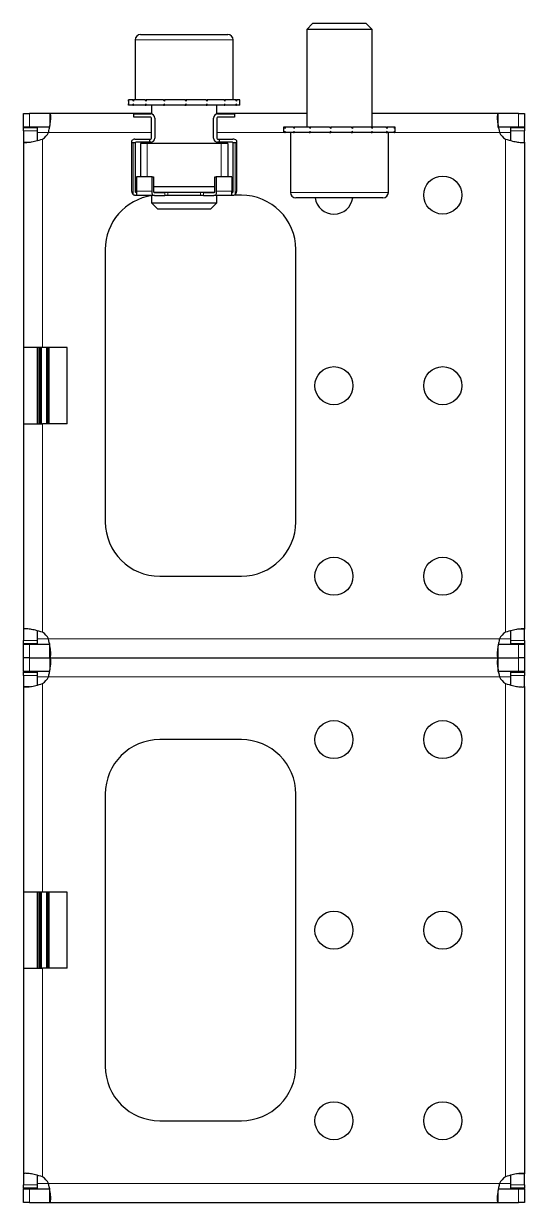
# Model space of a CAD drawing. Header units: millimetres. Extents: x 0 to 3741, y -408 to 602.
# Drawn here: x 3648.9 to 3740.9, y 289.4 to 505.9 of the extents above; entities that cross this region are included whole.
import ezdxf

# ---------------------------------------------------------------- set-up
doc = ezdxf.new("R2010")
doc.units = ezdxf.units.MM

msp = doc.modelspace()

# ---------------------------------------------------------------- linework, layer by layer
at = {"color": 7, "linetype": 'Continuous', "lineweight": 25}
for p, q in [((3701.99, 505.89), (3700.92, 504.82)), ((3700.92, 504.82), (3700.92, 486.89)), ((3712.92, 504.82), (3700.92, 504.82)), ((3711.84, 505.89), (3701.99, 505.89)), ((3712.92, 504.82), (3711.84, 505.89)), ((3712.92, 486.89), (3712.92, 504.82)), ((3669.42, 502.89), (3669.42, 491.89)), ((3670.42, 503.89), (3678.86, 503.89)), ((3678.86, 503.89), (3686.42, 503.89)), ((3687.42, 491.89), (3687.42, 502.89)), ((3668.17, 491.89), (3668.17, 490.89)), ((3668.17, 491.89), (3668.17, 491.64)), ((3668.99, 491.89), (3668.17, 491.89)), ((3668.17, 491.89), (3668.17, 491.89)), ((3668.99, 491.89), (3669.09, 491.89)), ((3669.09, 491.89), (3669.09, 491.64)), ((3671.24, 491.89), (3669.09, 491.89)), ((3671.24, 491.89), (3671.42, 491.89)), ((3671.42, 491.89), (3671.42, 491.64)), ((3674.59, 491.89), (3671.42, 491.89)), ((3674.59, 491.89), (3674.82, 491.89)), ((3674.82, 491.89), (3674.82, 491.64)), ((3678.52, 491.89), (3674.82, 491.89)), ((3678.52, 491.89), (3678.6, 491.89)), ((3678.72, 491.89), (3678.77, 491.89)), ((3678.77, 491.89), (3678.77, 491.64)), ((3682.43, 491.89), (3678.77, 491.89)), ((3682.43, 491.89), (3682.66, 491.89)), ((3682.66, 491.89), (3682.66, 491.64)), ((3685.74, 491.89), (3682.66, 491.89)), ((3685.74, 491.89), (3685.91, 491.89)), ((3685.91, 491.89), (3685.91, 491.64)), ((3687.93, 491.89), (3685.91, 491.89)), ((3687.93, 491.89), (3688.02, 491.89)), ((3688.02, 491.89), (3688.02, 491.64)), ((3688.67, 491.89), (3688.02, 491.89)), ((3688.67, 490.89), (3688.67, 491.89)), ((3648.92, 486.89), (3648.92, 489.39)), ((3648.92, 489.39), (3650.03, 489.39)), ((3653.75, 489.39), (3650.03, 489.39)), ((3653.75, 489.39), (3653.75, 487.18)), ((3672.42, 489.39), (3653.75, 489.39)), ((3668.17, 490.89), (3668.17, 491.14)), ((3668.99, 490.89), (3668.17, 490.89)), ((3668.17, 490.89), (3668.17, 490.89)), ((3668.99, 490.89), (3669.09, 490.89)), ((3669.09, 490.89), (3669.09, 491.14)), ((3671.24, 490.89), (3669.09, 490.89)), ((3669.17, 488.69), (3669.17, 489.29)), ((3669.17, 489.29), (3672.27, 489.29)), ((3671.24, 490.89), (3671.42, 490.89)), ((3671.42, 490.89), (3671.42, 491.14)), ((3674.59, 490.89), (3671.42, 490.89)), ((3672.42, 490.89), (3672.42, 489.28)), ((3674.59, 490.89), (3674.82, 490.89)), ((3674.82, 490.89), (3674.82, 491.14)), ((3678.52, 490.89), (3674.82, 490.89)), ((3678.52, 490.89), (3678.68, 490.89)), ((3678.68, 490.89), (3678.77, 490.89)), ((3678.77, 490.89), (3678.77, 491.14)), ((3682.43, 490.89), (3678.77, 490.89)), ((3682.43, 490.89), (3682.66, 490.89)), ((3682.66, 490.89), (3682.66, 491.14)), ((3685.74, 490.89), (3682.66, 490.89)), ((3684.42, 489.28), (3684.42, 490.89)), ((3700.92, 489.39), (3684.42, 489.39)), ((3684.57, 489.29), (3687.67, 489.29)), ((3685.74, 490.89), (3685.91, 490.89)), ((3685.91, 490.89), (3685.91, 491.14)), ((3687.93, 490.89), (3685.91, 490.89)), ((3687.67, 489.29), (3687.67, 488.69)), ((3687.93, 490.89), (3688.02, 490.89)), ((3688.02, 490.89), (3688.02, 491.14)), ((3688.67, 490.89), (3688.02, 490.89)), ((3736.09, 489.39), (3712.92, 489.39)), ((3736.09, 486.89), (3736.09, 489.39)), ((3739.81, 489.39), (3736.09, 489.39)), ((3739.81, 489.39), (3740.92, 489.39)), ((3740.92, 489.39), (3740.92, 486.89)), ((3672.27, 488.69), (3669.17, 488.69)), ((3672.42, 484.84), (3672.42, 488.54)), ((3673.02, 488.54), (3673.02, 484.84)), ((3683.82, 484.84), (3683.82, 488.54)), ((3684.42, 488.54), (3684.42, 484.84)), ((3687.67, 488.69), (3684.57, 488.69)), ((3650.03, 486.89), (3648.92, 486.89)), ((3648.92, 486.89), (3648.92, 486.79)), ((3648.92, 486.79), (3651.42, 486.79)), ((3648.92, 486.18), (3648.92, 486.79)), ((3648.92, 486.18), (3648.92, 484.12)), ((3653.75, 486.89), (3650.03, 486.89)), ((3651.42, 486.79), (3651.42, 486.18)), ((3651.42, 486.18), (3651.42, 484.36)), ((3696.67, 486.89), (3696.67, 485.89)), ((3696.9, 486.89), (3696.67, 486.89)), ((3696.9, 485.89), (3696.67, 485.89)), ((3696.9, 486.89), (3696.96, 486.89)), ((3696.9, 485.89), (3696.96, 485.89)), ((3696.96, 486.89), (3696.96, 486.64)), ((3698.5, 486.89), (3696.96, 486.89)), ((3696.96, 485.89), (3696.96, 486.14)), ((3698.5, 485.89), (3696.96, 485.89)), ((3697.92, 485.89), (3697.92, 474.89)), ((3698.5, 486.89), (3698.65, 486.89)), ((3698.5, 485.89), (3698.65, 485.89)), ((3698.65, 486.89), (3698.65, 486.64)), ((3701.38, 486.89), (3698.65, 486.89)), ((3698.65, 485.89), (3698.65, 486.14)), ((3701.38, 485.89), (3698.65, 485.89)), ((3701.38, 486.89), (3701.59, 486.89)), ((3701.38, 485.89), (3701.59, 485.89)), ((3701.59, 486.89), (3701.59, 486.64)), ((3705.11, 486.89), (3701.59, 486.89)), ((3701.59, 485.89), (3701.59, 486.14)), ((3705.11, 485.89), (3701.59, 485.89)), ((3705.11, 486.89), (3705.35, 486.89)), ((3705.11, 485.89), (3705.35, 485.89)), ((3705.35, 486.89), (3705.35, 486.64)), ((3709.1, 486.89), (3705.35, 486.89)), ((3705.35, 485.89), (3705.35, 486.14)), ((3709.1, 485.89), (3705.35, 485.89)), ((3709.1, 486.89), (3709.35, 486.89)), ((3709.1, 485.89), (3709.35, 485.89)), ((3709.35, 486.89), (3709.35, 486.64)), ((3712.77, 486.89), (3709.35, 486.89)), ((3709.35, 485.89), (3709.35, 486.14)), ((3712.77, 485.89), (3709.35, 485.89)), ((3712.77, 486.89), (3712.97, 486.89)), ((3712.77, 485.89), (3712.97, 485.89)), ((3712.97, 486.89), (3712.97, 486.64)), ((3715.54, 486.89), (3712.97, 486.89)), ((3712.97, 485.89), (3712.97, 486.14)), ((3715.54, 485.89), (3712.97, 485.89)), ((3715.54, 486.89), (3715.68, 486.89)), ((3715.54, 485.89), (3715.68, 485.89)), ((3717.01, 486.89), (3715.68, 486.89)), ((3715.68, 486.89), (3715.68, 486.64)), ((3715.68, 485.89), (3715.68, 486.14)), ((3717.01, 485.89), (3715.68, 485.89)), ((3715.92, 474.89), (3715.92, 485.89)), ((3717.01, 486.89), (3717.05, 486.89)), ((3717.01, 485.89), (3717.05, 485.89)), ((3717.05, 486.89), (3717.05, 486.64)), ((3717.17, 486.89), (3717.05, 486.89)), ((3717.05, 485.89), (3717.05, 486.14)), ((3717.17, 485.89), (3717.05, 485.89)), ((3717.17, 485.89), (3717.17, 486.89)), ((3739.81, 486.89), (3736.09, 486.89)), ((3738.42, 486.79), (3740.92, 486.79)), ((3738.42, 486.18), (3738.42, 486.79)), ((3738.42, 484.34), (3738.42, 486.18)), ((3740.92, 486.89), (3739.81, 486.89)), ((3740.92, 486.79), (3740.92, 486.89)), ((3740.92, 486.79), (3740.92, 486.18)), ((3740.92, 484.12), (3740.92, 486.18)), ((3648.92, 484.12), (3650.01, 484.12)), ((3648.92, 484.12), (3648.92, 446.39)), ((3668.82, 483.97), (3668.82, 484.39)), ((3668.82, 475.04), (3668.82, 483.97)), ((3669.03, 483.97), (3668.82, 483.97)), ((3669.42, 483.97), (3669.03, 483.97)), ((3669.37, 484.69), (3672.02, 484.69)), ((3669.57, 484.09), (3669.42, 483.97)), ((3669.42, 483.94), (3669.42, 475.04)), ((3672.02, 484.09), (3669.57, 484.09)), ((3670.42, 483.89), (3670.42, 477.76)), ((3671.62, 483.89), (3670.42, 483.89)), ((3685.22, 483.89), (3671.62, 483.89)), ((3672.02, 484.69), (3672.02, 484.09)), ((3672.02, 484.69), (3672.27, 484.69)), ((3672.27, 484.09), (3672.02, 484.09)), ((3672.42, 484.11), (3672.42, 483.89)), ((3684.42, 483.89), (3684.42, 484.11)), ((3684.57, 484.69), (3684.82, 484.69)), ((3684.82, 484.09), (3684.57, 484.09)), ((3684.82, 484.69), (3684.82, 484.09)), ((3684.82, 484.69), (3687.37, 484.69)), ((3687.27, 484.09), (3684.82, 484.09)), ((3686.42, 483.89), (3685.22, 483.89)), ((3686.42, 483.89), (3686.42, 477.76)), ((3687.41, 483.97), (3687.27, 484.09)), ((3687.42, 483.94), (3687.41, 483.97)), ((3687.81, 483.97), (3687.41, 483.97)), ((3687.42, 475.04), (3687.42, 483.94)), ((3688.02, 483.97), (3687.81, 483.97)), ((3688.02, 484.39), (3688.02, 483.97)), ((3688.02, 483.97), (3688.02, 475.04)), ((3740.92, 484.12), (3740.92, 394.67)), ((3669.69, 477.76), (3669.69, 475.09)), ((3672.54, 477.76), (3669.69, 477.76)), ((3672.54, 475.09), (3672.54, 477.76)), ((3672.54, 477.76), (3672.76, 477.76)), ((3672.76, 477.76), (3672.76, 475.09)), ((3684.07, 475.09), (3684.07, 477.76)), ((3684.07, 477.76), (3684.29, 477.76)), ((3684.29, 477.76), (3684.29, 475.09)), ((3687.15, 477.76), (3684.29, 477.76)), ((3687.15, 477.76), (3687.15, 475.09)), ((3669.57, 474.89), (3669.69, 474.89)), ((3669.59, 474.29), (3669.57, 474.29)), ((3669.59, 474.29), (3669.59, 474.29)), ((3669.69, 474.29), (3669.59, 474.29)), ((3669.69, 475.09), (3669.69, 474.29)), ((3669.69, 474.89), (3669.69, 474.89)), ((3669.69, 474.89), (3669.69, 474.89)), ((3669.69, 474.89), (3669.69, 474.89)), ((3672.94, 474.29), (3669.69, 474.29)), ((3672.42, 474.29), (3672.42, 472.97)), ((3684.07, 475.89), (3672.76, 475.89)), ((3683.91, 474.89), (3672.93, 474.89)), ((3672.94, 474.89), (3674.84, 474.89)), ((3672.94, 474.29), (3674.84, 474.29)), ((3675.4, 474.89), (3674.84, 474.89)), ((3675.4, 474.29), (3674.84, 474.29)), ((3681.44, 474.89), (3675.4, 474.89)), ((3681.44, 474.29), (3675.4, 474.29)), ((3681.99, 474.89), (3681.44, 474.89)), ((3681.99, 474.29), (3681.44, 474.29)), ((3681.99, 474.89), (3683.89, 474.89)), ((3681.99, 474.29), (3683.89, 474.29)), ((3687.15, 474.29), (3683.89, 474.29)), ((3684.42, 472.97), (3684.42, 474.29)), ((3687.15, 474.29), (3687.15, 475.09)), ((3687.15, 474.89), (3687.15, 474.89)), ((3687.15, 474.89), (3687.27, 474.89)), ((3687.15, 474.89), (3687.15, 474.89)), ((3687.15, 474.89), (3687.15, 474.89)), ((3687.25, 474.29), (3687.15, 474.29)), ((3687.27, 474.29), (3687.25, 474.29)), ((3687.25, 474.29), (3687.25, 474.29)), ((3688.92, 474.39), (3687.63, 474.39)), ((3672.42, 472.97), (3673.49, 471.89)), ((3672.42, 472.97), (3678.75, 472.97)), ((3678.75, 472.97), (3684.42, 472.97)), ((3683.34, 471.89), (3684.42, 472.97)), ((3714.92, 473.89), (3698.92, 473.89)), ((3673.49, 471.89), (3678.69, 471.89)), ((3678.69, 471.89), (3683.34, 471.89)), ((3663.92, 464.39), (3663.92, 414.39)), ((3698.92, 414.39), (3698.92, 464.39)), ((3652.42, 446.39), (3648.92, 446.39)), ((3648.92, 446.39), (3648.92, 432.39)), ((3651.42, 446.39), (3651.42, 432.39)), ((3656.92, 446.39), (3652.42, 446.39)), ((3656.92, 432.39), (3656.92, 446.39)), ((3648.92, 432.39), (3652.42, 432.39)), ((3648.92, 432.39), (3648.92, 394.67)), ((3656.92, 432.39), (3652.42, 432.39)), ((3673.92, 404.39), (3688.92, 404.39)), ((3648.92, 394.67), (3648.92, 392.6)), ((3651.42, 394.44), (3651.42, 392.6)), ((3738.42, 392.6), (3738.42, 394.42)), ((3740.92, 394.67), (3739.82, 394.67)), ((3740.92, 392.6), (3740.92, 394.67)), ((3648.92, 391.99), (3648.92, 392.6)), ((3651.42, 391.99), (3648.92, 391.99)), ((3648.92, 391.99), (3648.92, 391.89)), ((3648.92, 389.39), (3648.92, 391.89)), ((3648.92, 391.89), (3650.03, 391.89)), ((3650.03, 391.89), (3653.75, 391.89)), ((3651.42, 392.6), (3651.42, 391.99)), ((3653.75, 389.39), (3653.75, 391.89)), ((3736.09, 391.89), (3739.81, 391.89)), ((3738.42, 391.99), (3738.42, 392.6)), ((3740.92, 391.99), (3738.42, 391.99)), ((3739.81, 391.89), (3740.92, 391.89)), ((3740.92, 392.6), (3740.92, 391.99)), ((3740.92, 391.89), (3740.92, 391.99)), ((3740.92, 391.89), (3740.92, 389.39)), ((3736.09, 389.39), (3736.09, 391.61)), ((3650.03, 389.39), (3648.92, 389.39)), ((3648.92, 386.89), (3648.92, 389.39)), ((3650.03, 389.39), (3653.75, 389.39)), ((3653.75, 389.39), (3736.09, 389.39)), ((3653.75, 389.39), (3653.75, 387.18)), ((3736.09, 389.39), (3739.81, 389.39)), ((3736.09, 386.89), (3736.09, 389.39)), ((3740.92, 389.39), (3739.81, 389.39)), ((3740.92, 389.39), (3740.92, 386.89)), ((3650.03, 386.89), (3648.92, 386.89)), ((3648.92, 386.89), (3648.92, 386.79)), ((3648.92, 386.79), (3651.42, 386.79)), ((3648.92, 386.18), (3648.92, 386.79)), ((3648.92, 386.18), (3648.92, 384.12)), ((3653.75, 386.89), (3650.03, 386.89)), ((3651.42, 386.79), (3651.42, 386.18)), ((3651.42, 386.18), (3651.42, 384.36)), ((3739.81, 386.89), (3736.09, 386.89)), ((3738.42, 386.79), (3740.92, 386.79)), ((3738.42, 386.18), (3738.42, 386.79)), ((3738.42, 384.34), (3738.42, 386.18)), ((3740.92, 386.89), (3739.81, 386.89)), ((3740.92, 386.79), (3740.92, 386.89)), ((3740.92, 386.79), (3740.92, 386.18)), ((3740.92, 384.12), (3740.92, 386.18)), ((3648.92, 384.12), (3650.01, 384.12)), ((3648.92, 384.12), (3648.92, 346.39)), ((3740.92, 384.12), (3740.92, 294.67)), ((3688.92, 374.39), (3673.92, 374.39)), ((3663.92, 364.39), (3663.92, 314.39)), ((3698.92, 314.39), (3698.92, 364.39)), ((3652.42, 346.39), (3648.92, 346.39)), ((3648.92, 346.39), (3648.92, 332.39)), ((3651.42, 346.39), (3651.42, 332.39)), ((3656.92, 346.39), (3652.42, 346.39)), ((3656.92, 332.39), (3656.92, 346.39)), ((3648.92, 332.39), (3652.42, 332.39)), ((3648.92, 332.39), (3648.92, 294.67)), ((3656.92, 332.39), (3652.42, 332.39)), ((3673.92, 304.39), (3688.92, 304.39)), ((3648.92, 294.67), (3648.92, 292.6)), ((3740.92, 294.67), (3739.82, 294.67)), ((3740.92, 292.6), (3740.92, 294.67)), ((3648.92, 291.99), (3648.92, 292.6)), ((3651.42, 294.44), (3651.42, 292.6)), ((3651.42, 292.6), (3651.42, 291.99)), ((3738.42, 292.6), (3738.42, 294.42)), ((3738.42, 291.99), (3738.42, 292.6)), ((3740.92, 292.6), (3740.92, 291.99)), ((3651.42, 291.99), (3648.92, 291.99)), ((3648.92, 291.99), (3648.92, 291.89)), ((3648.92, 289.39), (3648.92, 291.89)), ((3648.92, 291.89), (3650.03, 291.89)), ((3650.03, 291.89), (3653.75, 291.89)), ((3653.75, 289.39), (3653.75, 291.89)), ((3736.09, 291.89), (3739.81, 291.89)), ((3736.09, 289.39), (3736.09, 291.61)), ((3740.92, 291.99), (3738.42, 291.99)), ((3739.81, 291.89), (3740.92, 291.89)), ((3740.92, 291.89), (3740.92, 291.99)), ((3740.92, 291.89), (3740.92, 289.39)), ((3650.03, 289.39), (3648.92, 289.39)), ((3650.03, 289.39), (3653.75, 289.39)), ((3653.75, 289.39), (3736.09, 289.39)), ((3736.09, 289.39), (3739.81, 289.39)), ((3740.92, 289.39), (3739.81, 289.39))]:
    msp.add_line(p, q, dxfattribs=at)
at = {"color": 8, "linetype": 'Continuous', "lineweight": 18}
for p, q in [((3678.91, 502.89), (3669.42, 502.89)), ((3687.42, 502.89), (3678.91, 502.89)), ((3650.03, 489.39), (3650.03, 486.89)), ((3739.81, 486.89), (3739.81, 489.39)), ((3651.42, 486.18), (3648.92, 486.18)), ((3651.42, 485.89), (3653.5, 485.89)), ((3653.5, 485.89), (3672.42, 485.89)), ((3684.42, 485.89), (3696.67, 485.89)), ((3717.17, 485.89), (3736.33, 485.89)), ((3736.33, 485.89), (3738.42, 485.89)), ((3740.92, 486.18), (3738.42, 486.18)), ((3652.42, 484.67), (3652.42, 446.39)), ((3669.03, 483.97), (3669.03, 474.52)), ((3671.62, 483.89), (3671.62, 477.76)), ((3685.22, 483.89), (3685.22, 477.76)), ((3687.81, 483.97), (3687.81, 474.52)), ((3737.42, 484.67), (3737.42, 394.11)), ((3672.54, 475.09), (3669.69, 475.09)), ((3674.84, 474.89), (3674.84, 474.29)), ((3675.4, 474.89), (3675.4, 474.29)), ((3681.44, 474.89), (3681.44, 474.29)), ((3681.99, 474.89), (3681.99, 474.29)), ((3687.15, 475.09), (3684.29, 475.09)), ((3697.92, 474.89), (3715.92, 474.89)), ((3651.72, 432.39), (3651.72, 446.39)), ((3651.92, 446.39), (3651.92, 432.39)), ((3652.03, 432.39), (3652.03, 446.39)), ((3652.23, 446.39), (3652.23, 432.39)), ((3653.11, 432.39), (3653.11, 446.39)), ((3653.31, 446.39), (3653.31, 432.39)), ((3653.41, 432.39), (3653.41, 446.39)), ((3653.61, 446.39), (3653.61, 432.39)), ((3652.42, 432.39), (3652.42, 394.11)), ((3648.92, 392.6), (3651.42, 392.6)), ((3650.03, 391.89), (3650.03, 389.39)), ((3653.5, 392.89), (3651.42, 392.89)), ((3653.5, 392.89), (3736.33, 392.89)), ((3738.42, 392.89), (3736.33, 392.89)), ((3738.42, 392.6), (3740.92, 392.6)), ((3739.81, 389.39), (3739.81, 391.89)), ((3650.03, 389.39), (3650.03, 386.89)), ((3739.81, 386.89), (3739.81, 389.39)), ((3651.42, 386.18), (3648.92, 386.18)), ((3651.42, 385.89), (3653.5, 385.89)), ((3653.5, 385.89), (3736.33, 385.89)), ((3736.33, 385.89), (3738.42, 385.89)), ((3740.92, 386.18), (3738.42, 386.18)), ((3652.42, 384.67), (3652.42, 346.39)), ((3737.42, 384.67), (3737.42, 294.11)), ((3651.72, 332.39), (3651.72, 346.39)), ((3651.92, 346.39), (3651.92, 332.39)), ((3652.03, 332.39), (3652.03, 346.39)), ((3652.23, 346.39), (3652.23, 332.39)), ((3653.11, 332.39), (3653.11, 346.39)), ((3653.31, 346.39), (3653.31, 332.39)), ((3653.41, 332.39), (3653.41, 346.39)), ((3653.61, 346.39), (3653.61, 332.39)), ((3652.42, 332.39), (3652.42, 294.11)), ((3648.92, 292.6), (3651.42, 292.6)), ((3653.5, 292.89), (3651.42, 292.89)), ((3653.5, 292.89), (3736.33, 292.89)), ((3738.42, 292.89), (3736.33, 292.89)), ((3738.42, 292.6), (3740.92, 292.6)), ((3650.03, 291.89), (3650.03, 289.39)), ((3739.81, 289.39), (3739.81, 291.89))]:
    msp.add_line(p, q, dxfattribs=at)
at = {"color": 7, "linetype": 'Continuous', "lineweight": 25}
for centre in [(3725.92, 474.39), (3705.92, 439.39), (3725.92, 439.39), (3705.92, 404.39), (3725.92, 404.39), (3705.92, 374.39), (3725.92, 374.39), (3705.92, 339.39), (3725.92, 339.39), (3705.92, 304.39), (3725.92, 304.39)]:
    msp.add_circle(centre, 3.5, dxfattribs=at)
for centre, radius, start, end in [((3670.42, 502.89), 1, 90, 180), ((3686.42, 502.89), 1, 0, 90), ((3672.27, 488.54), 0.75, 0, 90), ((3684.57, 488.54), 0.75, 90, 180), ((3672.27, 488.54), 0.15, 0, 90), ((3684.57, 488.54), 0.15, 90, 180), ((3650.42, 487.54), 3.5, 304.8499, 331.8729), ((3739.42, 487.54), 3.5, 208.1271, 235.1501), ((3669.42, 483.94), 0.75, 93.7315, 143.2818), ((3672.27, 484.84), 0.15, 270, 0), ((3672.27, 484.84), 0.75, 270, 0), ((3684.57, 484.84), 0.75, 180, 270), ((3684.57, 484.84), 0.15, 180, 270), ((3687.36, 483.83), 0.863, 40.7241, 89.7256), ((3673.92, 464.39), 10, 98.1096, 180), ((3669.57, 475.04), 0.75, 180, 223.9455), ((3687.27, 475.04), 0.75, 316.0545, 0), ((3688.92, 464.39), 10, 0, 90), ((3698.92, 474.89), 1, 180, 270), ((3714.92, 474.89), 1, 270, 0), ((3705.92, 474.39), 3.5, 188.2132, 351.7868), ((3673.92, 414.39), 10, 180, 270), ((3688.92, 414.39), 10, 270, 0), ((3650.42, 391.24), 3.5, 28.1271, 55.1501), ((3739.42, 391.24), 3.5, 124.8499, 151.8729), ((3650.42, 387.54), 3.5, 304.8499, 331.8729), ((3739.42, 387.54), 3.5, 208.1271, 235.1501), ((3673.92, 364.39), 10, 90, 180), ((3688.92, 364.39), 10, 0, 90), ((3673.92, 314.39), 10, 180, 270), ((3688.92, 314.39), 10, 270, 0), ((3650.42, 291.24), 3.5, 28.1271, 55.1501), ((3739.42, 291.24), 3.5, 124.8499, 151.8729)]:
    msp.add_arc(centre, radius, start, end, dxfattribs=at)
for points, knots in [([(3668.17, 491.64), (3668.17, 491.68), (3668.17, 491.75), (3668.17, 491.83), (3668.17, 491.87), (3668.17, 491.89)], [0, 0, 0, 0, 0.499981, 0.749988, 1, 1, 1, 1]), ([(3669.09, 491.64), (3669.07, 491.68), (3669.04, 491.75), (3669.01, 491.83), (3668.99, 491.87), (3668.99, 491.89)], [0, 0, 0, 0, 0.499981, 0.749988, 1, 1, 1, 1]), ([(3671.42, 491.64), (3671.39, 491.68), (3671.35, 491.75), (3671.29, 491.83), (3671.26, 491.87), (3671.24, 491.89)], [0, 0, 0, 0, 0.499981, 0.749988, 1, 1, 1, 1]), ([(3674.82, 491.64), (3674.78, 491.68), (3674.72, 491.75), (3674.65, 491.83), (3674.61, 491.87), (3674.59, 491.89)], [0, 0, 0, 0, 0.499981, 0.749988, 1, 1, 1, 1]), ([(3678.77, 491.64), (3678.73, 491.68), (3678.66, 491.75), (3678.58, 491.83), (3678.54, 491.87), (3678.52, 491.89)], [0, 0, 0, 0, 0.499981, 0.749988, 1, 1, 1, 1]), ([(3678.77, 491.64), (3678.75, 491.71), (3678.72, 491.84), (3678.69, 491.88), (3678.68, 491.89)], [0, 0, 0, 0, 0.561794, 1, 1, 1, 1]), ([(3682.66, 491.64), (3682.62, 491.68), (3682.57, 491.75), (3682.49, 491.83), (3682.45, 491.87), (3682.43, 491.89)], [0, 0, 0, 0, 0.499981, 0.749988, 1, 1, 1, 1]), ([(3685.91, 491.64), (3685.88, 491.68), (3685.84, 491.75), (3685.78, 491.83), (3685.75, 491.87), (3685.74, 491.89)], [0, 0, 0, 0, 0.499981, 0.749988, 1, 1, 1, 1]), ([(3688.02, 491.64), (3688, 491.68), (3687.98, 491.75), (3687.95, 491.83), (3687.93, 491.87), (3687.93, 491.89)], [0, 0, 0, 0, 0.499981, 0.749988, 1, 1, 1, 1]), ([(3653.5, 485.89), (3653.56, 486.15), (3653.66, 486.64), (3653.8, 487.46), (3653.91, 488.17), (3653.92, 488.74), (3653.9, 489.1), (3653.85, 489.34), (3653.78, 489.37), (3653.75, 489.39)], [0, 0, 0, 0, 0.144067, 0.271276, 0.474907, 0.597997, 0.726338, 0.860245, 1, 1, 1, 1]), ([(3668.17, 490.89), (3668.17, 490.91), (3668.17, 490.95), (3668.17, 491.04), (3668.17, 491.1), (3668.17, 491.14)], [0, 0, 0, 0, 0.25014, 0.50028, 1, 1, 1, 1]), ([(3668.99, 490.89), (3668.99, 490.91), (3669.01, 490.95), (3669.04, 491.04), (3669.07, 491.1), (3669.09, 491.14)], [0, 0, 0, 0, 0.25014, 0.50028, 1, 1, 1, 1]), ([(3671.24, 490.89), (3671.26, 490.91), (3671.29, 490.95), (3671.35, 491.04), (3671.39, 491.1), (3671.42, 491.14)], [0, 0, 0, 0, 0.25014, 0.50028, 1, 1, 1, 1]), ([(3674.59, 490.89), (3674.61, 490.91), (3674.65, 490.95), (3674.72, 491.04), (3674.78, 491.1), (3674.82, 491.14)], [0, 0, 0, 0, 0.25014, 0.50028, 1, 1, 1, 1]), ([(3678.52, 490.89), (3678.54, 490.91), (3678.58, 490.95), (3678.66, 491.04), (3678.73, 491.1), (3678.77, 491.14)], [0, 0, 0, 0, 0.25014, 0.50028, 1, 1, 1, 1]), ([(3678.77, 491.14), (3678.75, 491.07), (3678.72, 490.94), (3678.69, 490.91), (3678.68, 490.89)], [0, 0, 0, 0, 0.561794, 1, 1, 1, 1]), ([(3682.43, 490.89), (3682.45, 490.91), (3682.49, 490.95), (3682.57, 491.04), (3682.62, 491.1), (3682.66, 491.14)], [0, 0, 0, 0, 0.25014, 0.50028, 1, 1, 1, 1]), ([(3685.74, 490.89), (3685.75, 490.91), (3685.78, 490.95), (3685.84, 491.04), (3685.88, 491.1), (3685.91, 491.14)], [0, 0, 0, 0, 0.25014, 0.50028, 1, 1, 1, 1]), ([(3687.93, 490.89), (3687.93, 490.91), (3687.95, 490.95), (3687.98, 491.04), (3688, 491.1), (3688.02, 491.14)], [0, 0, 0, 0, 0.25014, 0.50028, 1, 1, 1, 1]), ([(3736.09, 489.39), (3736.06, 489.37), (3736, 489.33), (3735.93, 488.98), (3735.91, 488.31), (3736.05, 487.2), (3736.23, 486.34), (3736.33, 485.89)], [0, 0, 0, 0, 0.16069, 0.301312, 0.521951, 0.753573, 1, 1, 1, 1]), ([(3696.96, 486.64), (3696.95, 486.68), (3696.94, 486.75), (3696.92, 486.83), (3696.91, 486.87), (3696.9, 486.89)], [0, 0, 0, 0, 0.499981, 0.749988, 1, 1, 1, 1]), ([(3696.9, 485.89), (3696.91, 485.91), (3696.92, 485.95), (3696.94, 486.04), (3696.95, 486.1), (3696.96, 486.14)], [0, 0, 0, 0, 0.25014, 0.50028, 1, 1, 1, 1]), ([(3698.65, 486.64), (3698.62, 486.68), (3698.59, 486.75), (3698.54, 486.83), (3698.51, 486.87), (3698.5, 486.89)], [0, 0, 0, 0, 0.499981, 0.749988, 1, 1, 1, 1]), ([(3698.5, 485.89), (3698.51, 485.91), (3698.54, 485.95), (3698.59, 486.04), (3698.62, 486.1), (3698.65, 486.14)], [0, 0, 0, 0, 0.2501401, 0.5002802, 1, 1, 1, 1]), ([(3701.59, 486.64), (3701.56, 486.68), (3701.51, 486.75), (3701.44, 486.83), (3701.4, 486.87), (3701.38, 486.89)], [0, 0, 0, 0, 0.499981, 0.749988, 1, 1, 1, 1]), ([(3701.38, 485.89), (3701.4, 485.91), (3701.44, 485.95), (3701.51, 486.04), (3701.56, 486.1), (3701.59, 486.14)], [0, 0, 0, 0, 0.25014, 0.50028, 1, 1, 1, 1]), ([(3705.35, 486.64), (3705.31, 486.68), (3705.25, 486.75), (3705.17, 486.83), (3705.13, 486.87), (3705.11, 486.89)], [0, 0, 0, 0, 0.499981, 0.749988, 1, 1, 1, 1]), ([(3705.11, 485.89), (3705.13, 485.91), (3705.17, 485.95), (3705.25, 486.04), (3705.31, 486.1), (3705.35, 486.14)], [0, 0, 0, 0, 0.25014, 0.50028, 1, 1, 1, 1]), ([(3709.35, 486.64), (3709.31, 486.68), (3709.25, 486.75), (3709.16, 486.83), (3709.12, 486.87), (3709.1, 486.89)], [0, 0, 0, 0, 0.499981, 0.749988, 1, 1, 1, 1]), ([(3709.1, 485.89), (3709.12, 485.91), (3709.16, 485.95), (3709.25, 486.04), (3709.31, 486.1), (3709.35, 486.14)], [0, 0, 0, 0, 0.25014, 0.50028, 1, 1, 1, 1]), ([(3712.97, 486.64), (3712.94, 486.68), (3712.89, 486.75), (3712.82, 486.83), (3712.79, 486.87), (3712.77, 486.89)], [0, 0, 0, 0, 0.499981, 0.749988, 1, 1, 1, 1]), ([(3712.77, 485.89), (3712.79, 485.91), (3712.82, 485.95), (3712.89, 486.04), (3712.94, 486.1), (3712.97, 486.14)], [0, 0, 0, 0, 0.2501401, 0.5002802, 1, 1, 1, 1]), ([(3715.68, 486.64), (3715.66, 486.68), (3715.62, 486.75), (3715.58, 486.83), (3715.56, 486.87), (3715.54, 486.89)], [0, 0, 0, 0, 0.4999808, 0.7499881, 1, 1, 1, 1]), ([(3715.54, 485.89), (3715.56, 485.91), (3715.58, 485.95), (3715.62, 486.04), (3715.66, 486.1), (3715.68, 486.14)], [0, 0, 0, 0, 0.25014, 0.50028, 1, 1, 1, 1]), ([(3717.05, 486.64), (3717.04, 486.68), (3717.03, 486.75), (3717.02, 486.83), (3717.01, 486.87), (3717.01, 486.89)], [0, 0, 0, 0, 0.499981, 0.749988, 1, 1, 1, 1]), ([(3717.01, 485.89), (3717.01, 485.91), (3717.02, 485.95), (3717.03, 486.04), (3717.04, 486.1), (3717.05, 486.14)], [0, 0, 0, 0, 0.25014, 0.50028, 1, 1, 1, 1]), ([(3648.92, 484.12), (3648.94, 484.1), (3648.99, 484.07), (3649.39, 484.06), (3650.1, 484.1), (3651.2, 484.31), (3652, 484.55), (3652.42, 484.67)], [0, 0, 0, 0, 0.17084, 0.319217, 0.548103, 0.767822, 1, 1, 1, 1]), ([(3669.42, 483.97), (3669.42, 483.97), (3669.42, 483.96), (3669.42, 483.95), (3669.42, 483.94)], [0, 0, 0, 0, 0.103521, 1, 1, 1, 1]), ([(3737.42, 484.67), (3737.87, 484.54), (3738.68, 484.33), (3739.59, 484.13), (3740.18, 484.06), (3740.58, 484.04), (3740.86, 484.06), (3740.9, 484.1), (3740.92, 484.12)], [0, 0, 0, 0, 0.254149, 0.448213, 0.574908, 0.708872, 0.850468, 1, 1, 1, 1]), ([(3669.57, 474.29), (3669.53, 474.3), (3669.44, 474.3), (3669.28, 474.35), (3669.13, 474.43), (3669.06, 474.5), (3669.03, 474.52)], [0, 0, 0, 0, 0.2789397, 0.5588934, 0.8193258, 1, 1, 1, 1]), ([(3669.42, 475.04), (3669.42, 475.03), (3669.42, 475), (3669.44, 474.96), (3669.47, 474.93), (3669.51, 474.9), (3669.55, 474.9), (3669.57, 474.89)], [0, 0, 0, 0, 0.146022, 0.291755, 0.44415, 0.665415, 1, 1, 1, 1]), ([(3672.94, 474.29), (3672.88, 474.3), (3672.74, 474.3), (3672.62, 474.41), (3672.57, 474.58), (3672.55, 474.8), (3672.54, 474.98), (3672.54, 475.08), (3672.54, 475.09)], [0, 0, 0, 0, 0.208723, 0.418821, 0.600828, 0.778576, 0.967244, 1, 1, 1, 1]), ([(3672.76, 475.09), (3672.76, 475.07), (3672.77, 475.03), (3672.78, 474.98), (3672.82, 474.94), (3672.87, 474.9), (3672.92, 474.89), (3672.94, 474.89)], [0, 0, 0, 0, 0.153686, 0.307038, 0.468255, 0.701155, 1, 1, 1, 1]), ([(3684.29, 475.09), (3684.29, 475), (3684.29, 474.82), (3684.27, 474.59), (3684.22, 474.42), (3684.11, 474.32), (3683.99, 474.29), (3683.91, 474.29), (3683.89, 474.29)], [0, 0, 0, 0, 0.1948171, 0.3897748, 0.5799865, 0.758346, 0.9374794, 1, 1, 1, 1]), ([(3683.89, 474.89), (3683.92, 474.89), (3683.97, 474.9), (3684.03, 474.94), (3684.06, 474.99), (3684.07, 475.05), (3684.07, 475.08), (3684.07, 475.09)], [0, 0, 0, 0, 0.334052, 0.54998, 0.729611, 0.91025, 1, 1, 1, 1]), ([(3687.27, 474.89), (3687.29, 474.9), (3687.32, 474.9), (3687.37, 474.93), (3687.4, 474.97), (3687.42, 475.01), (3687.42, 475.04), (3687.42, 475.04)], [0, 0, 0, 0, 0.361064, 0.563339, 0.734562, 0.906749, 1, 1, 1, 1]), ([(3687.81, 474.52), (3687.76, 474.48), (3687.66, 474.39), (3687.49, 474.32), (3687.36, 474.3), (3687.29, 474.3), (3687.27, 474.29)], [0, 0, 0, 0, 0.278357, 0.557903, 0.816717, 1, 1, 1, 1]), ([(3652.42, 394.11), (3651.96, 394.24), (3651.16, 394.46), (3650.25, 394.65), (3649.66, 394.72), (3649.25, 394.74), (3648.97, 394.73), (3648.94, 394.69), (3648.92, 394.67)], [0, 0, 0, 0, 0.254149, 0.448213, 0.574908, 0.708872, 0.850468, 1, 1, 1, 1]), ([(3740.92, 394.67), (3740.89, 394.68), (3740.85, 394.71), (3740.45, 394.72), (3739.73, 394.68), (3738.64, 394.47), (3737.83, 394.23), (3737.42, 394.11)], [0, 0, 0, 0, 0.17084, 0.319217, 0.548103, 0.767822, 1, 1, 1, 1]), ([(3653.75, 389.39), (3653.78, 389.41), (3653.84, 389.45), (3653.9, 389.81), (3653.93, 390.47), (3653.79, 391.58), (3653.6, 392.45), (3653.5, 392.89)], [0, 0, 0, 0, 0.16069, 0.301312, 0.521951, 0.753573, 1, 1, 1, 1]), ([(3736.33, 392.89), (3736.28, 392.63), (3736.18, 392.14), (3736.03, 391.32), (3735.93, 390.61), (3735.91, 390.05), (3735.93, 389.69), (3735.99, 389.44), (3736.05, 389.41), (3736.09, 389.39)], [0, 0, 0, 0, 0.144067, 0.271276, 0.474907, 0.597997, 0.726338, 0.860245, 1, 1, 1, 1]), ([(3653.5, 385.89), (3653.56, 386.15), (3653.66, 386.64), (3653.8, 387.46), (3653.91, 388.17), (3653.92, 388.74), (3653.9, 389.1), (3653.85, 389.34), (3653.78, 389.37), (3653.75, 389.39)], [0, 0, 0, 0, 0.144067, 0.271276, 0.474907, 0.597997, 0.726338, 0.860245, 1, 1, 1, 1]), ([(3736.09, 389.39), (3736.06, 389.37), (3736, 389.33), (3735.93, 388.98), (3735.91, 388.31), (3736.05, 387.2), (3736.23, 386.34), (3736.33, 385.89)], [0, 0, 0, 0, 0.16069, 0.301312, 0.521951, 0.753573, 1, 1, 1, 1]), ([(3648.92, 384.12), (3648.94, 384.1), (3648.99, 384.07), (3649.39, 384.06), (3650.1, 384.1), (3651.2, 384.31), (3652, 384.55), (3652.42, 384.67)], [0, 0, 0, 0, 0.17084, 0.319217, 0.548103, 0.767822, 1, 1, 1, 1]), ([(3737.42, 384.67), (3737.87, 384.54), (3738.68, 384.33), (3739.59, 384.13), (3740.18, 384.06), (3740.58, 384.04), (3740.86, 384.06), (3740.9, 384.1), (3740.92, 384.12)], [0, 0, 0, 0, 0.254149, 0.448213, 0.574908, 0.708872, 0.850468, 1, 1, 1, 1]), ([(3652.42, 294.11), (3651.96, 294.24), (3651.16, 294.46), (3650.25, 294.65), (3649.66, 294.72), (3649.25, 294.74), (3648.97, 294.73), (3648.94, 294.69), (3648.92, 294.67)], [0, 0, 0, 0, 0.254149, 0.448213, 0.574908, 0.708872, 0.850468, 1, 1, 1, 1]), ([(3740.92, 294.67), (3740.89, 294.68), (3740.85, 294.71), (3740.45, 294.72), (3739.73, 294.68), (3738.64, 294.47), (3737.83, 294.23), (3737.42, 294.11)], [0, 0, 0, 0, 0.17084, 0.319217, 0.548103, 0.767822, 1, 1, 1, 1]), ([(3653.75, 289.39), (3653.78, 289.41), (3653.84, 289.45), (3653.9, 289.81), (3653.93, 290.47), (3653.79, 291.58), (3653.6, 292.45), (3653.5, 292.89)], [0, 0, 0, 0, 0.16069, 0.301312, 0.521951, 0.753573, 1, 1, 1, 1]), ([(3736.33, 292.89), (3736.28, 292.63), (3736.18, 292.14), (3736.03, 291.32), (3735.93, 290.61), (3735.91, 290.05), (3735.93, 289.69), (3735.99, 289.44), (3736.05, 289.41), (3736.09, 289.39)], [0, 0, 0, 0, 0.144067, 0.271276, 0.474907, 0.597997, 0.726338, 0.860245, 1, 1, 1, 1])]:
    msp.add_open_spline(points, degree=3, knots=knots, dxfattribs=at)

doc.saveas('drawing.dxf')
